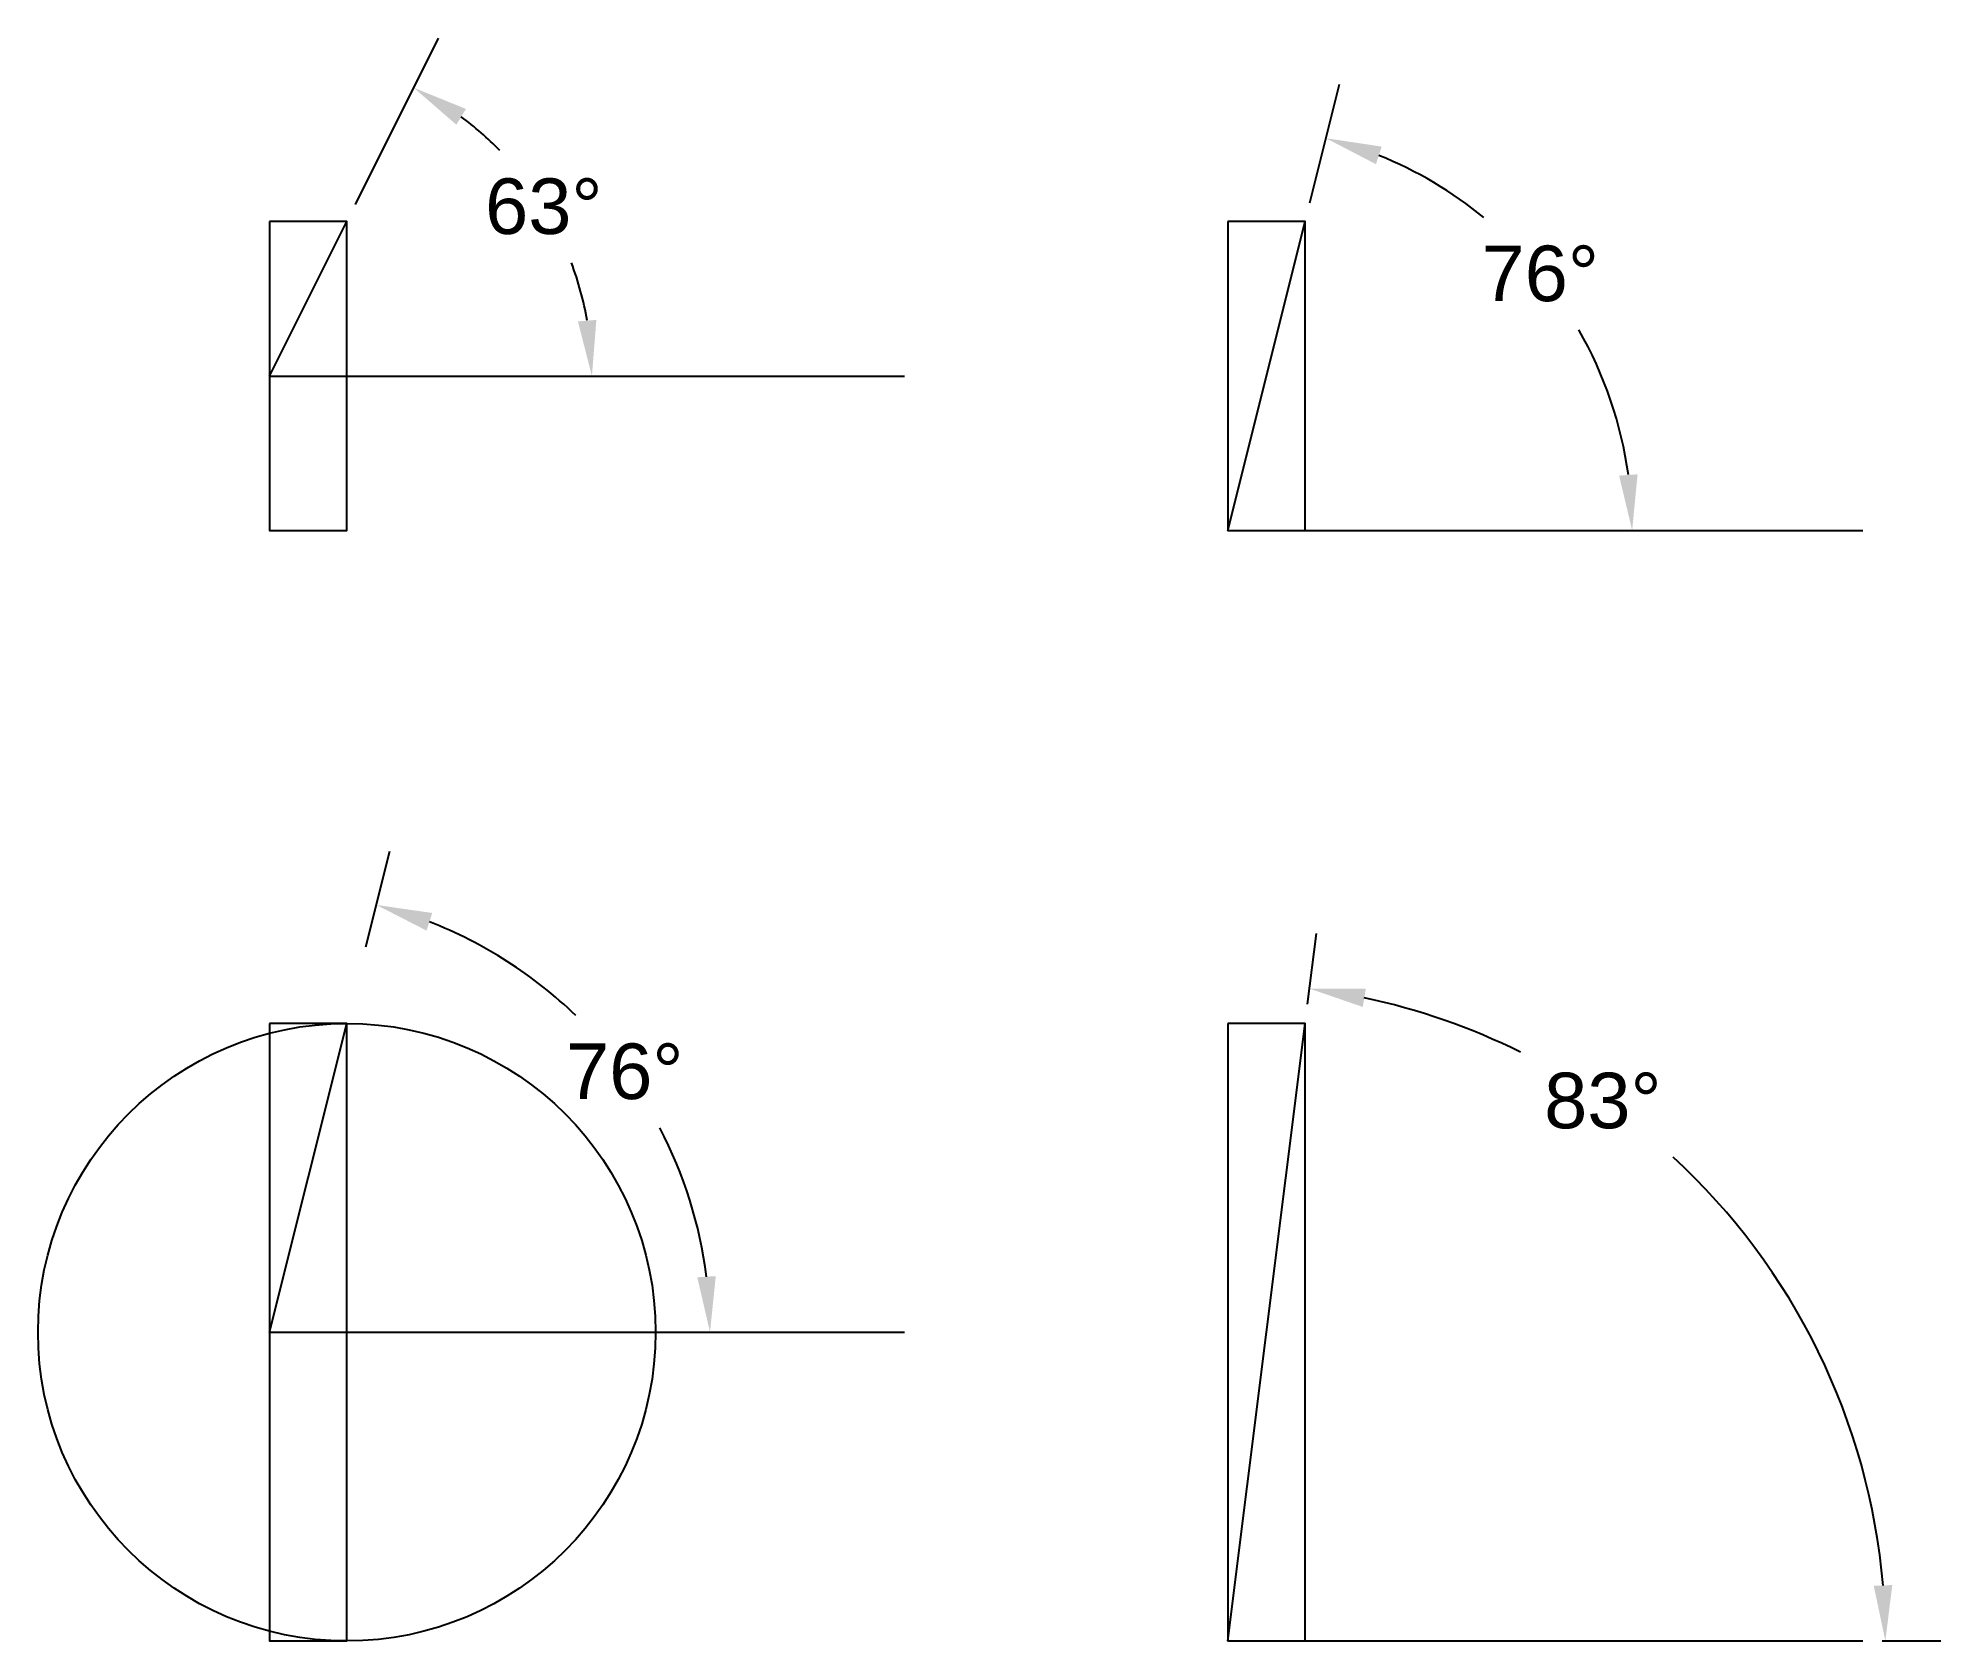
# Model space of a CAD drawing. Header units: millimetres. Extents: x 2172.24 to 2178.4, y 1664.86 to 1670.05.
import ezdxf

# ---------------------------------------------------------------- set-up
doc = ezdxf.new("R2010")
doc.units = ezdxf.units.MM
doc.styles.get("Standard").update_dxf_attribs({"font": 'arial.ttf'})
doc.dimstyles.get("Standard").update_dxf_attribs({"dimtxt": 0.18, "dimasz": 0.18, "dimexe": 0.18, "dimexo": 0.0625, "dimgap": 0.09, "dimtad": 0, "dimtih": 1, "dimtoh": 1, "dimdec": 4, "dimzin": 0, "dimdsep": 46, "dimtxsty": 'Standard', "dimcen": 0.09, "dimadec": 0, "dimazin": 0, "dimtfac": 1, "dimtdec": 4, "dimtofl": 0, "dimtmove": 0, "dimatfit": 3, "dimfxl": 1, "dimtolj": 1, "dimtzin": 0, "dimarcsym": 0})

# ---------------------------------------------------------------- blocks, each defined once
blk = doc.blocks.new('*D6')
at = {"color": 0, "lineweight": -2, "transparency": 16777216}
blk.add_line((2173.2638, 1669.5131), (2173.5332, 1670.0518), dxfattribs=at)
for start, end in [(44.43084, 53.54288), (9.89207, 20.57385)]:
    blk.add_arc((2172.9859, 1668.9572), 1.0439, start, end, dxfattribs=at)
at = {"color": 0, "transparency": 16777216}
for points in [[(2173.5905, 1669.7712), (2173.6218, 1669.8223), (2173.4527, 1669.8908)], [(2174.0441, 1669.1391), (2173.9843, 1669.1339), (2174.0297, 1668.9572)]]:
    blk.add_solid(points, dxfattribs=at)
at = {"layer": 'Defpoints', "color": 0, "transparency": 16777216}
for p in [(2173.2359, 1669.4572), (2173.9594, 1669.3337), (2172.9859, 1668.9572), (2172.9859, 1668.9572), (2175.0419, 1668.9572)]:
    blk.add_point(p, dxfattribs=at)
at = {"color": 0, "transparency": 16777216, "insert": (2173.8738, 1669.506), "char_height": 0.18, "attachment_point": 5}
blk.add_mtext('\\A1;63°', dxfattribs=at)
blk = doc.blocks.new('*D7')
at = {"color": 0, "lineweight": -2, "transparency": 16777216}
blk.add_line((2173.2978, 1667.1083), (2173.3755, 1667.4188), dxfattribs=at)
for start, end in [(45.9789, 68.72866), (7.2351, 27.6475)]:
    blk.add_arc((2172.9859, 1665.8603), 1.4264, start, end, dxfattribs=at)
at = {"color": 0, "transparency": 16777216}
for points in [[(2173.4942, 1667.161), (2173.5124, 1667.2181), (2173.3318, 1667.2441)], [(2174.4308, 1666.0419), (2174.3709, 1666.0381), (2174.4122, 1665.8603)]]:
    blk.add_solid(points, dxfattribs=at)
at = {"layer": 'Defpoints', "color": 0, "transparency": 16777216}
for p in [(2173.2827, 1667.0477), (2173.8904, 1666.9632), (2172.9859, 1665.8603), (2172.9859, 1665.8603), (2175.0419, 1665.8603)]:
    blk.add_point(p, dxfattribs=at)
at = {"color": 0, "transparency": 16777216, "insert": (2174.1359, 1666.7041), "char_height": 0.18, "attachment_point": 5}
blk.add_mtext('\\A1;76°', dxfattribs=at)
blk = doc.blocks.new('*D8')
at = {"color": 0, "lineweight": -2, "transparency": 16777216}
blk.add_line((2176.3546, 1669.5178), (2176.4507, 1669.902), dxfattribs=at)
for start, end in [(50.69586, 68.0805), (7.88325, 29.73089)]:
    blk.add_arc((2176.0895, 1668.4572), 1.3093, start, end, dxfattribs=at)
at = {"color": 0, "transparency": 16777216}
for points in [[(2176.569, 1669.6433), (2176.5875, 1669.7003), (2176.407, 1669.7274)], [(2177.4163, 1668.6388), (2177.3565, 1668.6347), (2177.3988, 1668.4572)]]:
    blk.add_solid(points, dxfattribs=at)
at = {"layer": 'Defpoints', "color": 0, "transparency": 16777216}
for p in [(2176.3395, 1669.4572), (2177.273, 1669.0171), (2176.0895, 1668.4572), (2176.0895, 1668.4572), (2178.1456, 1668.4572)]:
    blk.add_point(p, dxfattribs=at)
at = {"color": 0, "transparency": 16777216, "insert": (2177.1011, 1669.2884), "char_height": 0.18, "attachment_point": 5}
blk.add_mtext('\\A1;76°', dxfattribs=at)
blk = doc.blocks.new('*D9')
at = {"color": 0, "lineweight": -2, "transparency": 16777216}
for p, q in [((2176.3472, 1666.9223), (2176.3759, 1667.1518)), ((2178.2081, 1664.8603), (2178.3988, 1664.8603))]:
    blk.add_line(p, q, dxfattribs=at)
for start, end in [(63.57457, 78.03018), (4.84481, 47.39168)]:
    blk.add_arc((2176.0895, 1664.8603), 2.1294, start, end, dxfattribs=at)
at = {"color": 0, "transparency": 16777216}
for points in [[(2176.5261, 1666.9138), (2176.5361, 1666.973), (2176.3536, 1666.9732)], [(2178.2412, 1665.0414), (2178.1813, 1665.0389), (2178.2188, 1664.8603)]]:
    blk.add_solid(points, dxfattribs=at)
at = {"layer": 'Defpoints', "color": 0, "transparency": 16777216}
for p in [(2176.3395, 1666.8603), (2177.9761, 1665.8477), (2176.0895, 1664.8603), (2176.0895, 1664.8603), (2178.1456, 1664.8603)]:
    blk.add_point(p, dxfattribs=at)
at = {"color": 0, "transparency": 16777216, "insert": (2177.3038, 1666.6095), "char_height": 0.18, "attachment_point": 5}
blk.add_mtext('\\A1;83°', dxfattribs=at)

msp = doc.modelspace()

# ---------------------------------------------------------------- linework, layer by layer
for points in [[(2172.98585, 1669.45717), (2172.98585, 1668.45717), (2173.23585, 1668.45717), (2173.23585, 1669.45717), (2172.98585, 1669.45717)], [(2172.98585, 1668.95717), (2173.23585, 1669.45717)], [(2176.08949, 1669.45717), (2176.08949, 1668.45717), (2176.33949, 1668.45717), (2176.33949, 1669.45717), (2176.08949, 1669.45717)], [(2176.08949, 1668.45717), (2176.33949, 1669.45717)], [(2172.98585, 1668.95717), (2175.04194, 1668.95717)], [(2176.08949, 1668.45717), (2178.14558, 1668.45717)], [(2172.98585, 1666.86032), (2172.98585, 1664.86032), (2173.23585, 1664.86032), (2173.23585, 1666.86032), (2172.98585, 1666.86032)], [(2172.98585, 1665.86032), (2173.23585, 1666.86032)], [(2176.08949, 1666.86032), (2176.08949, 1664.86032), (2176.33949, 1664.86032), (2176.33949, 1666.86032), (2176.08949, 1666.86032)], [(2176.08949, 1664.86032), (2176.33949, 1666.86032)], [(2172.98585, 1665.86032), (2175.04194, 1665.86032)], [(2176.08949, 1664.86032), (2178.14558, 1664.86032)]]:
    msp.add_lwpolyline(points)
msp.add_circle((2173.23585, 1665.86032), 1)

# ---------------------------------------------------------------- dimensions: what is measured, and where the dimension line sits
dim = msp.add_angular_dim_2l(base=(2173.95944, 1669.33372), line1=((2172.98585, 1668.95717), (2175.04194, 1668.95717)), line2=((2172.98585, 1668.95717), (2173.23585, 1669.45717)), dimstyle='Standard')
dim.commit()
dim.dimension.update_dxf_attribs({"geometry": '*D6', "text_midpoint": (2173.87382, 1669.50597)})
for base, line1, line2, picture, middle in [((2177.27298, 1669.01714), ((2176.08949, 1668.45717), (2178.14558, 1668.45717)), ((2176.08949, 1668.45717), (2176.33949, 1669.45717)), '*D8', (2177.10108, 1669.28838)), ((2173.89041, 1666.96322), ((2172.98585, 1665.86032), (2175.04194, 1665.86032)), ((2172.98585, 1665.86032), (2173.28268, 1667.04766)), '*D7', (2174.1359, 1666.70412)), ((2177.9761, 1665.84767), ((2176.08949, 1664.86032), (2178.14558, 1664.86032)), ((2176.08949, 1664.86032), (2176.33949, 1666.86032)), '*D9', (2177.30381, 1666.60949))]:
    dim = msp.add_angular_dim_2l(base=base, line1=line1, line2=line2, dimstyle='Standard')
    dim.commit()
    dim.dimension.update_dxf_attribs({"geometry": picture, "text_midpoint": middle, "dimtype": 162})

doc.saveas('drawing.dxf')
